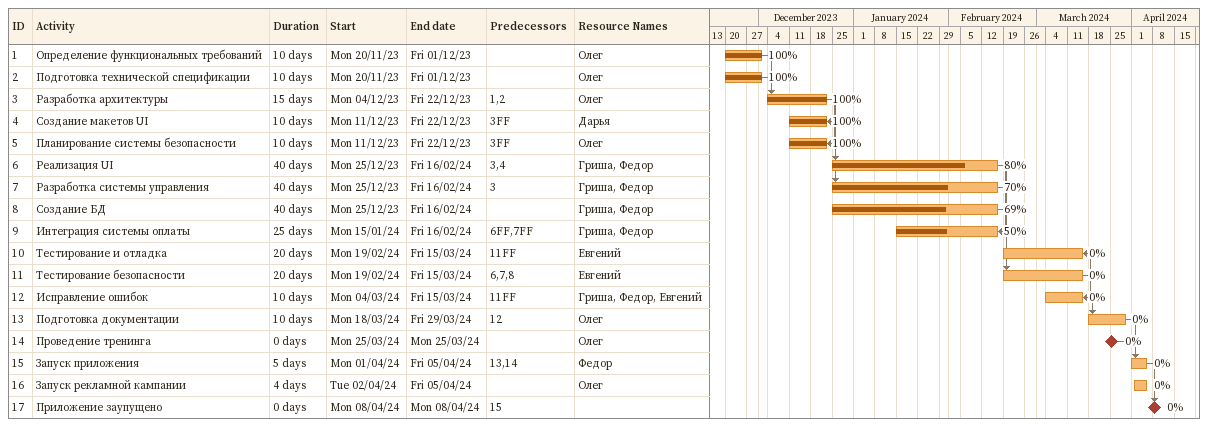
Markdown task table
| ID | Task | Duration | Start | Finish | Predecessors | Resources | % complete |
|---|---|---|---|---|---|---|---|
| 1 | Определение функциональных требований | 10d | 2023-11-20 | 2023-12-01 |  | Олег | 100 |
| 2 | Подготовка технической спецификации | 10d | 2023-11-20 | 2023-12-01 |  | Олег | 100 |
| 3 | Разработка архитектуры | 15d | 2023-12-04 | 2023-12-22 | 1, 2 | Олег | 100 |
| 4 | Создание макетов UI | 10d | 2023-12-11 | 2023-12-22 | 3FF | Дарья | 100 |
| 5 | Планирование системы безопасности | 10d | 2023-12-11 | 2023-12-22 | 3FF | Олег | 100 |
| 6 | Реализация UI | 40d | 2023-12-25 | 2024-02-16 | 3, 4 | Гриша, Федор | 80 |
| 7 | Разработка системы управления | 40d | 2023-12-25 | 2024-02-16 | 3 | Гриша, Федор | 70 |
| 8 | Создание БД | 40d | 2023-12-25 | 2024-02-16 |  | Гриша, Федор | 69 |
| 9 | Интеграция системы оплаты | 25d | 2024-01-15 | 2024-02-16 | 6FF, 7FF | Гриша, Федор | 50 |
| 10 | Тестирование и отладка | 20d | 2024-02-19 | 2024-03-15 | 11FF | Евгений | 0 |
| 11 | Тестирование безопасности | 20d | 2024-02-19 | 2024-03-15 | 6, 7, 8 | Евгений | 0 |
| 12 | Исправление ошибок | 10d | 2024-03-04 | 2024-03-15 | 11FF | Гриша, Федор, Евгений | 0 |
| 13 | Подготовка документации | 10d | 2024-03-18 | 2024-03-29 | 12 | Олег | 0 |
| 14 | Проведение тренинга | 0d | 2024-03-25 | 2024-03-25 |  | Олег | 0 |
| 15 | Запуск приложения | 5d | 2024-04-01 | 2024-04-05 | 13, 14 | Федор | 0 |
| 16 | Запуск рекламной кампании | 4d | 2024-04-02 | 2024-04-05 |  | Олег | 0 |
| 17 | Приложение заупущено | 0d | 2024-04-08 | 2024-04-08 | 15 |  | 0 |
